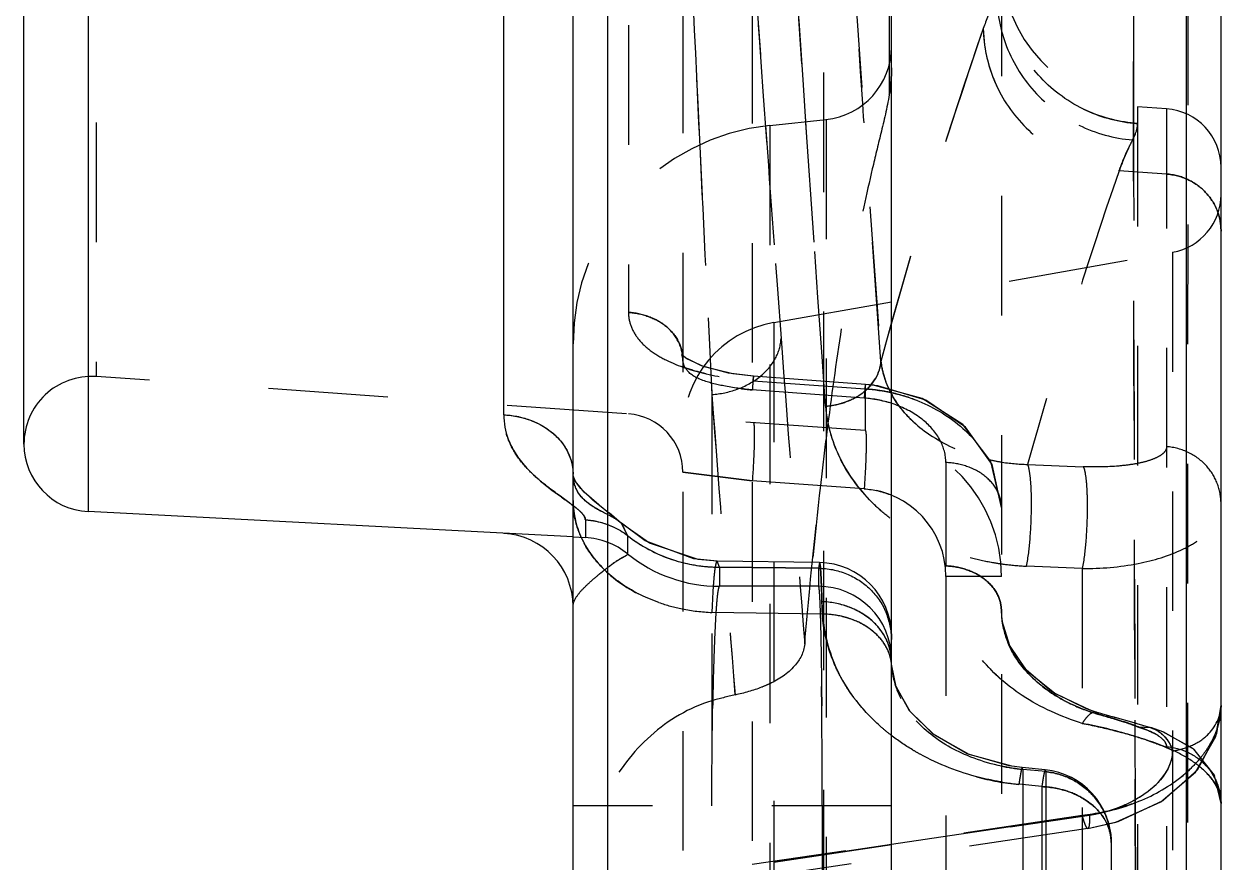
# Model space of a CAD drawing. Header units: millimetres. Extents: x 1727 to 4210, y -6182 to 759.
# Drawn here: x 3004.96 to 3021.31, y -438.48 to -427.03 of the extents above; entities that cross this region are included whole.
import ezdxf

# ---------------------------------------------------------------- set-up
doc = ezdxf.new("R2010")
doc.units = ezdxf.units.MM
doc.header["$LTSCALE"] = 16.335
doc.linetypes.add('HIDDEN', pattern=[0.2, 0.1, -0.1])
doc.layers.get('0').update_dxf_attribs({"linetype": 'CONTINUOUS'})
doc.layers.add('DEFAULT_2', color=8, linetype='HIDDEN')

msp = doc.modelspace()

# ---------------------------------------------------------------- linework, layer by layer
at = {"color": 7, "linetype": 'Continuous'}
for p, q in [((3016.811, -591.714), (3016.811, -415.714)), ((3012.931, -593.711), (3012.935, -415.917)), ((3020.838, -591.503), (3020.838, -415.925)), ((3012.461, -593.626), (3012.461, -416.416)), ((3021.311, -591.003), (3021.311, -416.424)), ((3005.837, -416.734), (3005.837, -433.693)), ((3004.961, -432.771), (3004.961, -417.657)), ((3011.514, -432.371), (3011.514, -422.343)), ((3012.461, -434.04), (3005.837, -433.693))]:
    msp.add_line(p, q, dxfattribs=at)
for centre, radius, start, end in [((3005.885, -432.771), 0.924, 180, 267), ((3011.461, -434.989), 1, 0, 86.9982)]:
    msp.add_arc(centre, radius, start, end, dxfattribs=at)
for points, knots in [([(3011.514, -432.371), (3011.514, -432.483), (3011.557, -432.711), (3011.734, -433.008), (3011.98, -433.255), (3012.166, -433.396), (3012.261, -433.465)], [0, 0, 0, 0, 0.245539, 0.490694, 0.744332, 1, 1, 1, 1]), ([(3011.514, -432.371), (3011.719, -432.38), (3012.033, -432.473), (3012.328, -432.749), (3012.416, -432.926), (3012.439, -433.015)], [0, 0, 0, 0, 0.516654, 0.770357, 1, 1, 1, 1]), ([(3012.261, -433.465), (3012.279, -433.478), (3012.347, -433.527), (3012.416, -433.575), (3012.465, -433.613)], [0, 0, 0, 0, 0.261484, 1, 1, 1, 1])]:
    msp.add_open_spline(points, degree=3, knots=knots, dxfattribs=at)
at = {"layer": 'DEFAULT_2', "color": 8, "linetype": 'HIDDEN'}
for p, q in [((3015.881, -417.893), (3015.881, -589.534)), ((3005.95, -418.578), (3005.95, -431.848)), ((3018.311, -419.579), (3018.311, -587.849)), ((3014.909, -420.224), (3014.909, -446.277)), ((3020.86, -423.239), (3020.847, -444.381)), ((3013.961, -423.623), (3013.961, -577.455)), ((3013.217, -423.783), (3013.217, -430.972)), ((3016.78, -423.644), (3016.78, -427.998)), ((3016.388, -427.679), (3016.367, -427.372)), ((3016.417, -428.116), (3016.388, -427.679)), ((3016.43, -428.301), (3016.417, -428.116)), ((3020.172, -428.163), (3020.172, -589.844)), ((3020.567, -428.191), (3020.172, -428.163)), ((3020.567, -428.191), (3020.567, -581.852)), ((3015.148, -428.418), (3015.916, -428.337)), ((3015.63, -428.29), (3015.634, -428.357)), ((3015.634, -428.357), (3015.636, -428.383)), ((3015.916, -428.337), (3015.916, -474.381)), ((3016.666, -431.641), (3016.43, -428.301)), ((3015.148, -428.418), (3015.148, -581.625)), ((3015.636, -428.383), (3015.882, -431.916)), ((3020.567, -429.082), (3019.919, -429.038)), ((3015.201, -431.11), (3020.65, -430.15)), ((3020.65, -430.15), (3020.65, -579.893)), ((3015.201, -431.11), (3015.201, -578.932)), ((3016.807, -431.125), (3016.666, -431.641)), ((3013.949, -431.557), (3013.961, -431.616)), ((3013.961, -431.615), (3013.961, -431.612)), ((3014.001, -431.597), (3013.963, -431.567)), ((3014.017, -431.607), (3013.972, -431.575)), ((3014.217, -431.703), (3014.005, -431.599)), ((3014.252, -431.716), (3014.017, -431.607)), ((3014.584, -431.801), (3014.217, -431.703)), ((3014.642, -431.812), (3014.252, -431.716)), ((3014.926, -431.845), (3014.584, -431.801)), ((3016.451, -432.584), (3005.95, -431.849)), ((3014.926, -431.845), (3014.642, -431.812)), ((3014.923, -431.907), (3014.926, -431.845)), ((3014.923, -431.907), (3016.451, -432.018)), ((3016.454, -431.957), (3014.926, -431.845)), ((3015.882, -431.916), (3015.906, -432.253)), ((3016.451, -432.018), (3016.454, -431.957)), ((3016.57, -431.968), (3016.454, -431.957)), ((3016.623, -431.975), (3016.454, -431.957)), ((3014.357, -432.094), (3014.357, -445.793)), ((3016.437, -432.143), (3014.909, -432.031)), ((3016.451, -432.018), (3016.451, -432.584)), ((3017.229, -432.146), (3016.578, -431.971)), ((3017.278, -432.169), (3016.623, -431.975)), ((3017.785, -432.504), (3017.229, -432.146)), ((3017.823, -432.539), (3017.278, -432.169)), ((3018.165, -433.007), (3017.785, -432.504)), ((3017.553, -433.023), (3017.553, -434.435)), ((3018.311, -433.635), (3018.165, -433.007)), ((3018.669, -433.049), (3019.43, -433.08)), ((3014.909, -433.275), (3013.961, -433.156)), ((3013.961, -433.156), (3014.909, -433.275)), ((3016.437, -433.382), (3014.909, -433.275)), ((3013.124, -433.856), (3012.952, -433.712)), ((3012.629, -433.806), (3012.629, -434.049)), ((3013.131, -433.863), (3013.037, -433.781)), ((3013.205, -434.021), (3013.123, -433.856)), ((3013.131, -433.863), (3013.129, -433.861)), ((3013.205, -434.021), (3013.131, -433.863)), ((3012.461, -434.04), (3012.629, -434.049)), ((3013.205, -434.021), (3013.205, -434.27)), ((3014.461, -434.452), (3014.431, -434.369)), ((3015.826, -434.39), (3014.431, -434.369)), ((3015.826, -434.39), (3015.811, -434.468)), ((3014.461, -434.452), (3014.461, -434.714)), ((3015.811, -434.468), (3014.461, -434.452)), ((3014.461, -434.452), (3015.811, -434.468)), ((3015.811, -434.468), (3015.811, -434.714)), ((3017.553, -434.579), (3017.553, -441.965)), ((3018.311, -434.579), (3017.553, -434.579)), ((3019.416, -434.47), (3018.655, -434.438)), ((3019.416, -434.47), (3019.416, -445.942)), ((3015.811, -434.714), (3014.461, -434.714)), ((3015.867, -435.094), (3014.357, -435.071)), ((3018.321, -435.185), (3018.311, -435.046)), ((3018.425, -435.525), (3018.322, -435.189)), ((3018.65, -435.855), (3018.43, -435.532)), ((3016.814, -435.812), (3016.813, -435.799)), ((3019.002, -436.155), (3018.65, -435.855)), ((3019.473, -436.389), (3019.002, -436.155)), ((3021.239, -436.766), (3021.311, -436.341)), ((3021.253, -436.723), (3021.311, -436.341)), ((3019.604, -436.432), (3019.473, -436.389)), ((3019.604, -436.432), (3019.523, -436.406)), ((3019.642, -436.464), (3019.604, -436.432)), ((3019.871, -436.509), (3019.604, -436.432)), ((3019.604, -436.432), (3019.604, -436.432)), ((3020.158, -436.589), (3019.835, -436.499)), ((3020.135, -436.544), (3020.135, -436.607)), ((3020.353, -436.646), (3020.133, -436.582)), ((3020.135, -436.607), (3020.139, -437.781)), ((3020.172, -436.632), (3020.351, -436.645)), ((3020.351, -436.645), (3020.352, -436.645)), ((3020.531, -436.708), (3020.351, -436.645)), ((3020.935, -436.935), (3020.518, -436.704)), ((3020.945, -436.944), (3020.531, -436.708)), ((3020.962, -437.251), (3021.239, -436.766)), ((3020.988, -437.219), (3021.253, -436.723)), ((3021.223, -437.293), (3020.939, -436.94)), ((3021.227, -437.301), (3020.945, -436.944)), ((3018.602, -437.215), (3018.597, -437.189)), ((3018.597, -437.189), (3018.597, -437.189)), ((3018.91, -437.22), (3018.597, -437.189)), ((3018.602, -437.215), (3018.602, -441.157)), ((3018.916, -437.246), (3018.602, -437.215)), ((3018.91, -437.22), (3018.916, -437.246)), ((3018.916, -437.246), (3018.916, -441.187)), ((3020.49, -437.659), (3020.962, -437.251)), ((3020.522, -437.639), (3020.988, -437.219)), ((3021.311, -437.682), (3021.224, -437.298)), ((3018.864, -437.451), (3018.55, -437.419)), ((3018.864, -437.451), (3018.864, -445.695)), ((3019.874, -437.937), (3020.49, -437.659)), ((3019.904, -437.928), (3020.522, -437.639)), ((3016.811, -437.714), (3012.461, -437.714)), ((3019.416, -437.844), (3014.909, -438.516)), ((3015.201, -438.481), (3019.513, -437.839)), ((3015.864, -437.714), (3015.864, -443.561)), ((3019.466, -437.846), (3018.311, -438.018)), ((3019.513, -437.839), (3019.466, -437.846)), ((3020.139, -437.781), (3020.14, -438.182)), ((3019.492, -438.023), (3019.904, -437.928)), ((3019.492, -438.023), (3019.874, -437.937)), ((3019.492, -438.023), (3015.009, -438.692)), ((3018.311, -438.018), (3016.811, -438.241)), ((3019.492, -438.023), (3019.492, -438.023)), ((3016.811, -438.241), (3015.201, -438.481)), ((3019.811, -438.216), (3019.811, -457.061))]:
    msp.add_line(p, q, dxfattribs=at)
for points in [[(3013.972, -431.575), (3013.944, -431.547), (3013.961, -431.605), (3013.961, -431.612)], [(3013.963, -431.567), (3013.944, -431.548), (3013.949, -431.557)], [(3018.311, -433.636), (3018.185, -433.051), (3017.823, -432.539)], [(3012.811, -433.601), (3012.614, -433.428), (3012.495, -433.284), (3012.463, -433.206), (3012.461, -433.18)], [(3013.037, -433.781), (3012.731, -433.535), (3012.565, -433.377), (3012.482, -433.262), (3012.462, -433.201), (3012.461, -433.182)], [(3014.431, -434.369), (3014.112, -434.338), (3013.446, -434.092), (3013.121, -433.853)], [(3014.431, -434.369), (3014.169, -434.348), (3013.504, -434.125), (3013.123, -433.855)], [(3018.67, -435.876), (3018.432, -435.54), (3018.322, -435.197), (3018.311, -435.046)], [(3018.597, -437.189), (3018.452, -437.171), (3017.87, -437.011), (3017.394, -436.745), (3017.063, -436.424), (3016.875, -436.089), (3016.813, -435.799)], [(3019.523, -436.406), (3019.04, -436.179), (3018.67, -435.876)], [(3018.597, -437.189), (3018.419, -437.166), (3017.845, -437.001), (3017.379, -436.734), (3017.056, -436.414), (3016.872, -436.083)]]:
    msp.add_lwpolyline(points, dxfattribs=at)
for centre, radius, start, end in [((3849.804, -371.073), 835.336, 183.340548, 184.157992), ((3848.518, -372.111), 834.78, 183.313483, 184.131474), ((3939.301, -362.071), 926.591, 183.616856, 184.2866), ((4374.082, -364.192), 1361.419, 182.402174, 182.858877), ((3931.631, -362.573), 918.905, 183.743232, 184.10929), ((3848.623, -372.105), 834.886, 183.47335, 183.858735), ((4758.865, -425.893), 1738.751, 179.910909, 180.072107), ((4351.657, -365.187), 1338.973, 182.50132, 182.718829), ((3020.311, -426.168), 2, 180, 266), ((3081.698, -449.148), 67.347, 160.88497, 164.93281), ((3082.324, -449.343), 68.003, 160.90185, 164.46055), ((3020, -427.058), 1.936, 181.0602, 207.9443), ((3015.811, -427.342), 1, 276, 0), ((3020.309, -426.393), 2.003, 244.0309, 264.4075), ((6597.415, -424.201), 3577.301, 180.062151, 180.197694), ((3020.511, -428.989), 0.8, 0, 86), ((3015.461, -431.401), 3, 96, 180), ((3974.604, -359.474), 961.989, 184.109944, 184.283643), ((3020.267, -426.599), 2.024, 243.7054, 265.3221), ((3020.309, -426.417), 1.979, 264.3415, 266.0242), ((4409.599, -362.455), 1396.979, 182.717991, 182.857358), ((3085.036, -451.535), 68.894, 160.94087, 164.43532), ((3083.832, -451.146), 67.629, 160.91942, 164.47906), ((3020.511, -429.362), 0.8, 280, 0), ((3015.461, -432.588), 1.5, 100, 180), ((3848.246, -368.968), 835.275, 184.281671, 184.568868), ((3848.228, -368.968), 835.257, 184.281756, 184.568956), ((3013.507, -431.615), 0.454, 0.0348, 4.6048), ((3017.796, -431.522), 1.136, 186.0064, 197.5389), ((3005.885, -432.771), 0.924, 86.5, 180), ((3017.875, -431.497), 1.219, 197.5524, 205.9664), ((3846.607, -369.732), 834.584, 184.285313, 184.567926), ((3846.621, -370.264), 834.557, 184.248762, 184.531384), ((3015.453, -426.574), 5.484, 262.6655, 264.3086), ((3016.292, -434.374), 2.361, 83.1455, 86.1525), ((3016.287, -434.421), 2.409, 77.2008, 83.1437), ((3017.936, -431.468), 1.287, 205.9202, 207.9982), ((3017.971, -431.449), 1.326, 208.0018, 210.6255), ((3016.302, -434.363), 2.349, 68.498, 77.2503), ((3017.772, -432.113), 1.868, 184.2792, 193.7386), ((3016.32, -433.753), 1.615, 72.1659, 85.8407), ((3013.161, -433.156), 0.8, 0, 86), ((3017.834, -432.099), 1.931, 193.7289, 198.3855), ((3016.311, -434.579), 2, 0, 86), ((3017.924, -432.067), 2.026, 198.4307, 207.0553), ((3018.727, -430.371), 2.677, 257.1806, 260.8576), ((3018.741, -430.274), 2.776, 260.8758, 268.5129), ((3016.354, -434.579), 1.2, 359.9993, 85.9917), ((3013.962, -431.553), 2.41, 241.4925, 242.1334), ((3013.76, -433.504), 1.304, 205.3207, 208.3518), ((3012.577, -435.048), 1, 51.0835, 87.0001), ((3014.461, -432.714), 2, 231.0835, 269.9991), ((3014.462, -432.389), 2.063, 255.9052, 269.9721), ((3015.811, -435.39), 1, 0, 89.1483), ((3018.794, -430.959), 3.482, 254.8545, 259.9867), ((3018.809, -430.88), 3.562, 259.9664, 262.3062), ((3018.807, -430.898), 3.544, 262.2966, 267.5456), ((3015.811, -435.714), 1, 0, 90), ((2999.45, -435.315), 16.415, 1.3672, 2.1608), ((3014.423, -432.667), 2.402, 250.7786, 258.6996), ((3014.461, -432.489), 2.584, 258.6548, 267.6911), ((3020.011, -434.041), 2.585, 223.6329, 228.2614), ((3019.82, -434.829), 1.569, 218.9691, 221.2883), ((3015.561, -440.394), 4.288, 101.9287, 106.3075), ((3020.317, -434.068), 2.489, 253.1257, 254.2581), ((3018.867, -434.522), 2.706, 257.9891, 264.3931), ((3020.578, -437.647), 0.718, 43.7717, 48.8588), ((3018.811, -438.216), 1, 0, 84.3257), ((3019.561, -435.813), 1.927, 308.5124, 311.3659), ((3018.92, -433.736), 3.702, 260.519, 264.2713), ((3018.856, -438.216), 0.955, 15.7079, 21.5835)]:
    msp.add_arc(centre, radius, start, end, dxfattribs=at)
for points, knots in [([(3020.172, -445.515), (3020.163, -443.699), (3020.147, -440.135), (3020.132, -435.745), (3020.123, -432.388), (3020.118, -430.044), (3020.115, -427.849), (3020.114, -425.824), (3020.115, -423.989), (3020.118, -422.362), (3020.122, -421.143), (3020.126, -420.283), (3020.129, -419.729), (3020.133, -419.236), (3020.137, -418.807), (3020.142, -418.442), (3020.147, -418.142), (3020.152, -417.933), (3020.156, -417.8), (3020.158, -417.723), (3020.162, -417.666), (3020.164, -417.621), (3020.168, -417.601), (3020.169, -417.584), (3020.172, -417.584)], [0, 0, 0, 0, 0.195101, 0.382727, 0.471458, 0.555661, 0.634501, 0.707225, 0.773121, 0.831567, 0.881986, 0.904037, 0.923908, 0.941548, 0.956922, 0.969997, 0.980743, 0.989131, 0.992435, 0.995143, 0.997253, 0.998765, 0.999677, 1, 1, 1, 1]), ([(3020.172, -428.391), (3019.933, -428.375), (3019.439, -428.25), (3018.812, -427.8), (3018.403, -427.147), (3018.311, -426.648), (3018.311, -426.409)], [0, 0, 0, 0, 0.241719, 0.501038, 0.759714, 1, 1, 1, 1]), ([(3018.248, -426.648), (3018.232, -426.68), (3018.163, -426.825), (3018.105, -426.976), (3018.064, -427.094)], [0, 0, 0, 0, 0.223649, 1, 1, 1, 1]), ([(3018.248, -426.648), (3018.251, -426.883), (3018.347, -427.375), (3018.756, -428.019), (3019.376, -428.468), (3019.865, -428.597), (3020.102, -428.617)], [0, 0, 0, 0, 0.239236, 0.497795, 0.757674, 1, 1, 1, 1]), ([(3018.064, -427.104), (3018.07, -427.336), (3018.171, -427.821), (3018.583, -428.452), (3019.2, -428.89), (3019.683, -429.018), (3019.919, -429.038)], [0, 0, 0, 0, 0.238694, 0.496966, 0.757131, 1, 1, 1, 1]), ([(3016.811, -427.633), (3016.811, -427.664), (3016.809, -427.786), (3016.795, -427.907), (3016.78, -427.998)], [0, 0, 0, 0, 0.246024, 1, 1, 1, 1]), ([(3016.78, -427.998), (3016.785, -427.968), (3016.803, -427.847), (3016.811, -427.725), (3016.811, -427.634)], [0, 0, 0, 0, 0.25446, 1, 1, 1, 1]), ([(3016.78, -427.998), (3016.749, -428.177), (3016.668, -428.514), (3016.502, -429.196), (3016.306, -430.108), (3016.096, -431.336), (3015.975, -432.219), (3015.916, -432.694)], [0, 0, 0, 0, 0.113956, 0.217676, 0.440641, 0.699513, 1, 1, 1, 1]), ([(3020.102, -428.617), (3020.113, -428.596), (3020.148, -428.525), (3020.172, -428.447), (3020.172, -428.391)], [0, 0, 0, 0, 0.294203, 1, 1, 1, 1]), ([(3020.102, -428.617), (3020.086, -428.647), (3020.017, -428.784), (3019.96, -428.926), (3019.919, -429.038)], [0, 0, 0, 0, 0.224127, 1, 1, 1, 1]), ([(3019.919, -429.038), (3019.933, -428.998), (3019.988, -428.855), (3020.05, -428.714), (3020.102, -428.617)], [0, 0, 0, 0, 0.276263, 1, 1, 1, 1]), ([(3020.567, -429.082), (3020.666, -429.089), (3020.863, -429.139), (3021.109, -429.314), (3021.273, -429.566), (3021.311, -429.763), (3021.311, -429.86)], [0, 0, 0, 0, 0.252965, 0.5041, 0.752866, 1, 1, 1, 1]), ([(3013.961, -431.612), (3013.96, -431.45), (3013.817, -431.187), (3013.501, -431.02), (3013.312, -430.977), (3013.217, -430.972)], [0, 0, 0, 0, 0.460572, 0.731019, 1, 1, 1, 1]), ([(3013.217, -430.972), (3013.218, -431.036), (3013.244, -431.169), (3013.351, -431.349), (3013.519, -431.503), (3013.823, -431.683), (3014.299, -431.834), (3014.707, -431.89), (3014.923, -431.907)], [0, 0, 0, 0, 0.092123, 0.188433, 0.294728, 0.414144, 0.690582, 1, 1, 1, 1]), ([(3013.217, -430.972), (3013.308, -430.977), (3013.491, -431.016), (3013.735, -431.142), (3013.903, -431.343), (3013.954, -431.502), (3013.96, -431.579)], [0, 0, 0, 0, 0.264161, 0.530975, 0.777768, 1, 1, 1, 1]), ([(3014.357, -432.094), (3014.474, -432.086), (3014.71, -432.037), (3015.019, -431.87), (3015.237, -431.623), (3015.298, -431.422), (3015.302, -431.329)], [0, 0, 0, 0, 0.267718, 0.540236, 0.788197, 1, 1, 1, 1]), ([(3014.909, -432.031), (3014.779, -432.019), (3014.544, -431.987), (3014.243, -431.915), (3014.025, -431.805), (3013.961, -431.673), (3013.961, -431.615)], [0, 0, 0, 0, 0.356715, 0.640508, 0.843068, 1, 1, 1, 1]), ([(3014.279, -431.812), (3014.25, -431.805), (3014.137, -431.777), (3014.025, -431.742), (3013.943, -431.713)], [0, 0, 0, 0, 0.257937, 1, 1, 1, 1]), ([(3015.91, -432.253), (3016.004, -432.246), (3016.192, -432.203), (3016.503, -432.045), (3016.658, -431.798), (3016.666, -431.641)], [0, 0, 0, 0, 0.272495, 0.546005, 1, 1, 1, 1]), ([(3016.599, -431.866), (3016.609, -431.848), (3016.644, -431.777), (3016.663, -431.699), (3016.666, -431.641)], [0, 0, 0, 0, 0.258591, 1, 1, 1, 1]), ([(3016.666, -431.641), (3016.684, -431.812), (3016.813, -432.173), (3017.237, -432.62), (3017.876, -432.951), (3018.391, -433.041), (3018.669, -433.049)], [0, 0, 0, 0, 0.196055, 0.41825, 0.684496, 1, 1, 1, 1]), ([(3014.926, -431.845), (3014.925, -431.845), (3014.926, -431.852), (3014.923, -431.858), (3014.923, -431.874), (3014.92, -431.895), (3014.918, -431.921), (3014.914, -431.967), (3014.911, -432.004), (3014.909, -432.031)], [0, 0, 0, 0, 0.016326, 0.064978, 0.145668, 0.258036, 0.401301, 0.573854, 1, 1, 1, 1]), ([(3014.926, -431.845), (3014.925, -431.845), (3014.926, -431.852), (3014.923, -431.858), (3014.923, -431.874), (3014.92, -431.895), (3014.918, -431.921), (3014.914, -431.967), (3014.911, -432.004), (3014.909, -432.031)], [0, 0, 0, 0, 0.016326, 0.064994, 0.145692, 0.258039, 0.401284, 0.573833, 1, 1, 1, 1]), ([(3016.454, -431.958), (3016.453, -431.957), (3016.453, -431.965), (3016.451, -431.971), (3016.45, -431.989), (3016.447, -432.02), (3016.443, -432.073), (3016.439, -432.118), (3016.437, -432.143)], [0, 0, 0, 0, 0.016155, 0.067967, 0.155058, 0.274257, 0.594556, 1, 1, 1, 1]), ([(3016.454, -431.957), (3016.453, -431.957), (3016.454, -431.964), (3016.451, -431.97), (3016.45, -431.986), (3016.448, -432.007), (3016.446, -432.033), (3016.442, -432.079), (3016.439, -432.116), (3016.437, -432.143)], [0, 0, 0, 0, 0.016418, 0.065141, 0.14587, 0.258242, 0.401485, 0.573997, 1, 1, 1, 1]), ([(3016.223, -432.18), (3016.251, -432.169), (3016.363, -432.116), (3016.465, -432.039), (3016.526, -431.969)], [0, 0, 0, 0, 0.246687, 1, 1, 1, 1]), ([(3016.451, -432.018), (3016.701, -432.035), (3017.184, -432.144), (3017.795, -432.511), (3018.208, -433.027), (3018.311, -433.44), (3018.311, -433.635)], [0, 0, 0, 0, 0.279646, 0.542884, 0.781723, 1, 1, 1, 1]), ([(3017.144, -432.498), (3017.112, -432.47), (3016.993, -432.358), (3016.891, -432.228), (3016.83, -432.125)], [0, 0, 0, 0, 0.263225, 1, 1, 1, 1]), ([(3015.91, -432.253), (3015.938, -432.251), (3016.045, -432.239), (3016.15, -432.21), (3016.223, -432.18)], [0, 0, 0, 0, 0.265227, 1, 1, 1, 1]), ([(3015.91, -432.253), (3015.929, -432.515), (3016.094, -433.062), (3016.673, -433.759), (3017.556, -434.276), (3018.273, -434.422), (3018.655, -434.438)], [0, 0, 0, 0, 0.207625, 0.4354, 0.698284, 1, 1, 1, 1]), ([(3017.553, -433.023), (3017.553, -432.92), (3017.491, -432.696), (3017.247, -432.418), (3016.881, -432.217), (3016.59, -432.154), (3016.437, -432.143)], [0, 0, 0, 0, 0.201273, 0.431424, 0.700947, 1, 1, 1, 1]), ([(3011.514, -432.371), (3011.633, -432.376), (3011.875, -432.422), (3012.191, -432.598), (3012.409, -432.866), (3012.46, -433.08), (3012.461, -433.18)], [0, 0, 0, 0, 0.262787, 0.532059, 0.781403, 1, 1, 1, 1]), ([(3012.629, -433.806), (3012.629, -433.789), (3012.613, -433.75), (3012.544, -433.672), (3012.41, -433.57), (3012.221, -433.436), (3012.014, -433.28), (3011.819, -433.098), (3011.654, -432.885), (3011.541, -432.64), (3011.514, -432.461), (3011.514, -432.371)], [0, 0, 0, 0, 0.027087, 0.063765, 0.165468, 0.292784, 0.432795, 0.575534, 0.716789, 0.856892, 1, 1, 1, 1]), ([(3014.923, -432.477), (3014.928, -432.477), (3014.931, -432.504), (3014.936, -432.541), (3014.937, -432.619), (3014.936, -432.719), (3014.933, -432.844), (3014.925, -433.032), (3014.916, -433.177), (3014.909, -433.275)], [0, 0, 0, 0, 0.019205, 0.073237, 0.166329, 0.295504, 0.454814, 0.633137, 1, 1, 1, 1]), ([(3014.923, -432.477), (3014.928, -432.477), (3014.931, -432.504), (3014.936, -432.541), (3014.937, -432.619), (3014.936, -432.719), (3014.933, -432.844), (3014.925, -433.032), (3014.916, -433.177), (3014.909, -433.275)], [0, 0, 0, 0, 0.019207, 0.07324, 0.166333, 0.295508, 0.454817, 0.633139, 1, 1, 1, 1]), ([(3016.451, -432.584), (3016.453, -432.584), (3016.456, -432.59), (3016.46, -432.61), (3016.464, -432.655), (3016.465, -432.727), (3016.464, -432.826), (3016.461, -432.945), (3016.453, -433.133), (3016.444, -433.28), (3016.437, -433.382)], [0, 0, 0, 0, 0.007001, 0.022199, 0.079539, 0.171888, 0.295692, 0.446501, 0.61874, 1, 1, 1, 1]), ([(3015.916, -432.694), (3015.889, -432.908), (3015.778, -433.843), (3015.688, -434.781), (3015.625, -435.504)], [0, 0, 0, 0, 0.229568, 1, 1, 1, 1]), ([(3015.625, -435.504), (3015.647, -435.25), (3015.732, -434.312), (3015.831, -433.376), (3015.916, -432.694)], [0, 0, 0, 0, 0.270136, 1, 1, 1, 1]), ([(3020.567, -432.807), (3020.567, -432.827), (3020.551, -432.873), (3020.489, -432.927), (3020.396, -432.975), (3020.267, -433.017), (3020.103, -433.05), (3019.821, -433.084), (3019.591, -433.087), (3019.43, -433.08)], [0, 0, 0, 0, 0.049256, 0.111801, 0.195939, 0.305252, 0.441536, 0.60497, 1, 1, 1, 1]), ([(3021.311, -433.585), (3021.311, -433.491), (3021.276, -433.304), (3021.122, -433.054), (3020.878, -432.869), (3020.672, -432.814), (3020.567, -432.807)], [0, 0, 0, 0, 0.238225, 0.472759, 0.732288, 1, 1, 1, 1]), ([(3012.439, -433.015), (3012.443, -433.029), (3012.455, -433.084), (3012.461, -433.14), (3012.461, -433.182)], [0, 0, 0, 0, 0.257732, 1, 1, 1, 1]), ([(3016.787, -433.781), (3016.714, -433.724), (3016.451, -433.498), (3016.235, -433.216), (3016.119, -432.989)], [0, 0, 0, 0, 0.265857, 1, 1, 1, 1]), ([(3018.311, -433.635), (3018.311, -433.56), (3018.27, -433.396), (3018.095, -433.193), (3017.842, -433.062), (3017.649, -433.027), (3017.553, -433.023)], [0, 0, 0, 0, 0.211306, 0.457693, 0.730375, 1, 1, 1, 1]), ([(3018.655, -434.438), (3018.679, -434.319), (3018.708, -434.054), (3018.724, -433.719), (3018.722, -433.447), (3018.713, -433.275), (3018.697, -433.146), (3018.682, -433.074), (3018.669, -433.049)], [0, 0, 0, 0, 0.260304, 0.572117, 0.718857, 0.84465, 0.940481, 1, 1, 1, 1]), ([(3019.43, -433.08), (3019.442, -433.105), (3019.458, -433.177), (3019.474, -433.307), (3019.482, -433.478), (3019.485, -433.751), (3019.469, -434.085), (3019.439, -434.351), (3019.416, -434.47)], [0, 0, 0, 0, 0.059522, 0.155356, 0.281149, 0.427882, 0.739687, 1, 1, 1, 1]), ([(3013.122, -433.856), (3013.064, -433.802), (3012.915, -433.725), (3012.697, -433.614), (3012.507, -433.439), (3012.461, -433.269), (3012.461, -433.185)], [0, 0, 0, 0, 0.241658, 0.499481, 0.745105, 1, 1, 1, 1]), ([(3012.573, -433.49), (3012.539, -433.449), (3012.482, -433.353), (3012.461, -433.242), (3012.461, -433.185)], [0, 0, 0, 0, 0.482019, 1, 1, 1, 1]), ([(3012.461, -433.541), (3012.461, -433.729), (3012.565, -434.14), (3013.003, -434.646), (3013.636, -434.976), (3014.117, -435.061), (3014.357, -435.071)], [0, 0, 0, 0, 0.211477, 0.457955, 0.730581, 1, 1, 1, 1]), ([(3012.581, -434.062), (3012.56, -434.019), (3012.493, -433.853), (3012.461, -433.673), (3012.461, -433.541)], [0, 0, 0, 0, 0.264314, 1, 1, 1, 1]), ([(3012.812, -433.671), (3012.791, -433.66), (3012.703, -433.61), (3012.622, -433.548), (3012.573, -433.49)], [0, 0, 0, 0, 0.24406, 1, 1, 1, 1]), ([(3019.416, -434.47), (3019.671, -434.473), (3020.142, -434.434), (3020.683, -434.276), (3021.01, -434.087), (3021.18, -433.935), (3021.286, -433.766), (3021.311, -433.643), (3021.311, -433.585)], [0, 0, 0, 0, 0.339174, 0.623319, 0.739032, 0.837622, 0.923039, 1, 1, 1, 1]), ([(3012.465, -433.613), (3012.479, -433.623), (3012.527, -433.661), (3012.575, -433.702), (3012.601, -433.738)], [0, 0, 0, 0, 0.28506, 1, 1, 1, 1]), ([(3012.601, -433.738), (3012.606, -433.744), (3012.619, -433.764), (3012.629, -433.789), (3012.629, -433.806)], [0, 0, 0, 0, 0.289244, 1, 1, 1, 1]), ([(3012.629, -433.806), (3012.678, -433.809), (3012.883, -433.835), (3013.081, -433.923), (3013.205, -434.021)], [0, 0, 0, 0, 0.238239, 1, 1, 1, 1]), ([(3012.629, -433.806), (3012.669, -433.808), (3012.823, -433.826), (3012.973, -433.879), (3013.074, -433.934)], [0, 0, 0, 0, 0.258419, 1, 1, 1, 1]), ([(3013.205, -434.021), (3013.388, -434.164), (3013.793, -434.381), (3014.244, -434.452), (3014.461, -434.452)], [0, 0, 0, 0, 0.516961, 1, 1, 1, 1]), ([(3013.205, -434.021), (3013.261, -434.065), (3013.492, -434.226), (3013.757, -434.339), (3013.96, -434.39)], [0, 0, 0, 0, 0.255043, 1, 1, 1, 1]), ([(3012.964, -434.556), (3012.927, -434.524), (3012.791, -434.396), (3012.677, -434.245), (3012.612, -434.124)], [0, 0, 0, 0, 0.2613, 1, 1, 1, 1]), ([(3012.461, -434.989), (3012.461, -434.951), (3012.495, -434.865), (3012.588, -434.754), (3012.708, -434.64), (3012.843, -434.529), (3012.968, -434.43), (3013.092, -434.344), (3013.149, -434.315), (3013.213, -434.278), (3013.205, -434.27)], [0, 0, 0, 0, 0.10997, 0.248235, 0.40964, 0.579505, 0.74088, 0.876215, 0.968362, 1, 1, 1, 1]), ([(3013.205, -434.27), (3013.215, -434.278), (3013.171, -434.305), (3013.138, -434.321), (3013.055, -434.367), (3012.95, -434.443), (3012.861, -434.514), (3012.814, -434.553)], [0, 0, 0, 0, 0.076398, 0.174014, 0.302236, 0.623942, 1, 1, 1, 1]), ([(3014.431, -434.369), (3014.426, -434.369), (3014.415, -434.388), (3014.408, -434.42), (3014.397, -434.478), (3014.388, -434.556), (3014.379, -434.657), (3014.367, -434.83), (3014.361, -434.971), (3014.357, -435.071)], [0, 0, 0, 0, 0.022006, 0.0719, 0.152651, 0.264345, 0.406043, 0.576648, 1, 1, 1, 1]), ([(3014.421, -434.378), (3014.422, -434.377), (3014.424, -434.373), (3014.428, -434.369), (3014.431, -434.369)], [0, 0, 0, 0, 0.339306, 1, 1, 1, 1]), ([(3015.826, -434.39), (3015.829, -434.39), (3015.832, -434.407), (3015.837, -434.428), (3015.841, -434.473), (3015.845, -434.532), (3015.849, -434.608), (3015.855, -434.74), (3015.858, -434.847), (3015.86, -434.924)], [0, 0, 0, 0, 0.018384, 0.067226, 0.147396, 0.258679, 0.400683, 0.572452, 1, 1, 1, 1]), ([(3015.853, -434.696), (3015.851, -434.656), (3015.848, -434.586), (3015.843, -434.495), (3015.837, -434.435), (3015.833, -434.403), (3015.829, -434.394)], [0, 0, 0, 0, 0.394986, 0.694886, 0.896888, 1, 1, 1, 1]), ([(3013.632, -434.935), (3013.57, -434.913), (3013.332, -434.818), (3013.108, -434.682), (3012.964, -434.556)], [0, 0, 0, 0, 0.255062, 1, 1, 1, 1]), ([(3015.812, -434.468), (3015.942, -434.468), (3016.203, -434.518), (3016.535, -434.734), (3016.759, -435.058), (3016.811, -435.315), (3016.811, -435.442)], [0, 0, 0, 0, 0.252977, 0.504149, 0.752953, 1, 1, 1, 1]), ([(3018.311, -435.046), (3018.311, -434.971), (3018.27, -434.807), (3018.095, -434.605), (3017.841, -434.473), (3017.649, -434.439), (3017.553, -434.435)], [0, 0, 0, 0, 0.211353, 0.457763, 0.730419, 1, 1, 1, 1]), ([(3019.416, -436.587), (3019.129, -436.497), (3018.604, -436.264), (3018.084, -435.8), (3017.801, -435.39), (3017.617, -434.979), (3017.567, -434.649), (3017.553, -434.435)], [0, 0, 0, 0, 0.297351, 0.558011, 0.676409, 0.787929, 1, 1, 1, 1]), ([(3017.553, -434.435), (3017.649, -434.439), (3017.841, -434.473), (3018.095, -434.605), (3018.27, -434.807), (3018.311, -434.971), (3018.311, -435.046)], [0, 0, 0, 0, 0.269576, 0.54223, 0.788643, 1, 1, 1, 1]), ([(3014.461, -434.714), (3014.455, -434.714), (3014.447, -434.741), (3014.439, -434.78), (3014.429, -434.855), (3014.42, -434.953), (3014.411, -435.079), (3014.399, -435.294), (3014.385, -435.619), (3014.373, -436.067), (3014.364, -436.58), (3014.358, -437.136), (3014.357, -437.518), (3014.357, -437.714)], [0, 0, 0, 0, 0.006042, 0.021157, 0.045489, 0.078751, 0.120598, 0.170671, 0.294032, 0.44522, 0.617931, 0.805185, 1, 1, 1, 1]), ([(3014.357, -437.714), (3014.357, -437.518), (3014.358, -437.136), (3014.364, -436.58), (3014.373, -436.067), (3014.385, -435.619), (3014.399, -435.294), (3014.411, -435.079), (3014.42, -434.953), (3014.429, -434.855), (3014.439, -434.78), (3014.447, -434.741), (3014.455, -434.714), (3014.461, -434.714)], [0, 0, 0, 0, 0.194795, 0.382047, 0.554765, 0.705964, 0.829333, 0.879409, 0.921258, 0.954519, 0.97885, 0.993962, 1, 1, 1, 1]), ([(3015.811, -434.714), (3015.813, -434.714), (3015.815, -434.72), (3015.817, -434.73), (3015.819, -434.749), (3015.823, -434.786), (3015.827, -434.852), (3015.832, -434.951), (3015.836, -435.076), (3015.841, -435.227), (3015.845, -435.402), (3015.85, -435.678), (3015.855, -436.068), (3015.86, -436.58), (3015.863, -437.136), (3015.864, -437.519), (3015.864, -437.714)], [0, 0, 0, 0, 0.001473, 0.005186, 0.011254, 0.019679, 0.043543, 0.076619, 0.118567, 0.168969, 0.227394, 0.293272, 0.444665, 0.617425, 0.805147, 1, 1, 1, 1]), ([(3015.864, -437.714), (3015.864, -437.519), (3015.863, -437.136), (3015.86, -436.58), (3015.855, -436.068), (3015.85, -435.678), (3015.845, -435.402), (3015.841, -435.227), (3015.836, -435.076), (3015.832, -434.951), (3015.827, -434.852), (3015.823, -434.786), (3015.819, -434.749), (3015.817, -434.73), (3015.815, -434.72), (3015.813, -434.714), (3015.811, -434.714)], [0, 0, 0, 0, 0.194854, 0.382577, 0.555338, 0.706731, 0.772609, 0.831034, 0.881436, 0.923384, 0.956459, 0.980322, 0.988746, 0.994814, 0.998527, 1, 1, 1, 1]), ([(3015.86, -434.924), (3015.86, -434.937), (3015.862, -434.994), (3015.865, -435.05), (3015.867, -435.094)], [0, 0, 0, 0, 0.238254, 1, 1, 1, 1]), ([(3016.811, -435.745), (3016.811, -435.645), (3016.761, -435.427), (3016.543, -435.154), (3016.224, -434.975), (3015.98, -434.928), (3015.86, -434.924)], [0, 0, 0, 0, 0.219168, 0.46884, 0.737923, 1, 1, 1, 1]), ([(3015.867, -435.094), (3015.866, -435.079), (3015.863, -435.022), (3015.861, -434.965), (3015.86, -434.924)], [0, 0, 0, 0, 0.261625, 1, 1, 1, 1]), ([(3016.545, -435.186), (3016.451, -435.103), (3016.23, -434.976), (3015.982, -434.928), (3015.86, -434.924)], [0, 0, 0, 0, 0.506195, 1, 1, 1, 1]), ([(3019.642, -436.464), (3019.435, -436.406), (3019.063, -436.248), (3018.63, -435.893), (3018.369, -435.483), (3018.311, -435.186), (3018.311, -435.047)], [0, 0, 0, 0, 0.311163, 0.574447, 0.798256, 1, 1, 1, 1]), ([(3018.311, -435.047), (3018.311, -435.088), (3018.32, -435.254), (3018.368, -435.418), (3018.421, -435.532)], [0, 0, 0, 0, 0.24386, 1, 1, 1, 1]), ([(3016.813, -435.799), (3016.808, -435.708), (3016.747, -435.512), (3016.526, -435.278), (3016.216, -435.13), (3015.983, -435.095), (3015.867, -435.093)], [0, 0, 0, 0, 0.212843, 0.458842, 0.730193, 1, 1, 1, 1]), ([(3015.867, -435.094), (3015.89, -435.355), (3016.027, -435.907), (3016.476, -436.491), (3016.973, -436.888), (3017.442, -437.142), (3017.973, -437.332), (3018.354, -437.405), (3018.55, -437.419)], [0, 0, 0, 0, 0.204544, 0.432835, 0.560902, 0.699021, 0.846648, 1, 1, 1, 1]), ([(3016.107, -435.935), (3016.072, -435.868), (3015.948, -435.602), (3015.88, -435.31), (3015.867, -435.094)], [0, 0, 0, 0, 0.259529, 1, 1, 1, 1]), ([(3016.227, -435.152), (3016.198, -435.142), (3016.08, -435.11), (3015.958, -435.095), (3015.867, -435.094)], [0, 0, 0, 0, 0.25487, 1, 1, 1, 1]), ([(3016.53, -435.307), (3016.508, -435.29), (3016.414, -435.226), (3016.309, -435.178), (3016.227, -435.152)], [0, 0, 0, 0, 0.244239, 1, 1, 1, 1]), ([(3016.742, -435.444), (3016.73, -435.42), (3016.678, -435.325), (3016.607, -435.241), (3016.545, -435.186)], [0, 0, 0, 0, 0.240425, 1, 1, 1, 1]), ([(3016.734, -435.537), (3016.722, -435.515), (3016.666, -435.428), (3016.592, -435.354), (3016.53, -435.307)], [0, 0, 0, 0, 0.237997, 1, 1, 1, 1]), ([(3015.625, -435.504), (3015.616, -435.613), (3015.488, -435.848), (3015.274, -435.986), (3015.148, -436.045)], [0, 0, 0, 0, 0.439972, 1, 1, 1, 1]), ([(3016.813, -435.799), (3016.812, -435.777), (3016.801, -435.686), (3016.769, -435.597), (3016.734, -435.537)], [0, 0, 0, 0, 0.237698, 1, 1, 1, 1]), ([(3016.811, -435.745), (3016.811, -435.721), (3016.806, -435.617), (3016.776, -435.515), (3016.742, -435.444)], [0, 0, 0, 0, 0.237772, 1, 1, 1, 1]), ([(3018.421, -435.532), (3018.432, -435.557), (3018.483, -435.656), (3018.546, -435.75), (3018.6, -435.816)], [0, 0, 0, 0, 0.240979, 1, 1, 1, 1]), ([(3016.814, -435.812), (3016.813, -435.806), (3016.812, -435.784), (3016.811, -435.762), (3016.811, -435.745)], [0, 0, 0, 0, 0.265451, 1, 1, 1, 1]), ([(3018.602, -437.215), (3018.344, -437.19), (3017.869, -437.076), (3017.291, -436.735), (3016.925, -436.3), (3016.824, -435.967), (3016.814, -435.812)], [0, 0, 0, 0, 0.31793, 0.588284, 0.809444, 1, 1, 1, 1]), ([(3016.814, -435.812), (3016.816, -435.849), (3016.834, -435.999), (3016.884, -436.145), (3016.937, -436.248)], [0, 0, 0, 0, 0.242473, 1, 1, 1, 1]), ([(3018.641, -435.864), (3018.672, -435.9), (3018.816, -436.05), (3018.986, -436.172), (3019.124, -436.25)], [0, 0, 0, 0, 0.23253, 1, 1, 1, 1]), ([(3015.148, -436.045), (3015.111, -436.062), (3014.958, -436.127), (3014.797, -436.173), (3014.674, -436.199)], [0, 0, 0, 0, 0.243144, 1, 1, 1, 1]), ([(3016.35, -436.303), (3016.326, -436.274), (3016.237, -436.157), (3016.158, -436.032), (3016.107, -435.935)], [0, 0, 0, 0, 0.256621, 1, 1, 1, 1]), ([(3014.357, -436.279), (3014.049, -436.369), (3013.474, -436.712), (3012.88, -437.501), (3012.535, -438.426), (3012.461, -439.081), (3012.461, -439.408)], [0, 0, 0, 0, 0.246954, 0.49707, 0.748354, 1, 1, 1, 1]), ([(3016.803, -436.747), (3016.76, -436.714), (3016.596, -436.579), (3016.448, -436.426), (3016.35, -436.303)], [0, 0, 0, 0, 0.260145, 1, 1, 1, 1]), ([(3019.124, -436.25), (3019.16, -436.271), (3019.311, -436.35), (3019.471, -436.412), (3019.595, -436.45)], [0, 0, 0, 0, 0.239373, 1, 1, 1, 1]), ([(3019.416, -437.844), (3019.665, -437.817), (3020.145, -437.704), (3020.76, -437.368), (3021.192, -436.905), (3021.311, -436.518), (3021.311, -436.341)], [0, 0, 0, 0, 0.288245, 0.558531, 0.795572, 1, 1, 1, 1]), ([(3020.65, -436.963), (3020.738, -436.951), (3020.909, -436.9), (3021.189, -436.73), (3021.311, -436.488), (3021.311, -436.338)], [0, 0, 0, 0, 0.271185, 0.540096, 1, 1, 1, 1]), ([(3021.311, -436.341), (3021.311, -436.384), (3021.298, -436.563), (3021.235, -436.737), (3021.168, -436.856)], [0, 0, 0, 0, 0.239406, 1, 1, 1, 1]), ([(3019.604, -436.433), (3019.576, -436.424), (3019.52, -436.455), (3019.465, -436.516), (3019.433, -436.561), (3019.416, -436.587)], [0, 0, 0, 0, 0.347067, 0.63475, 1, 1, 1, 1]), ([(3020.172, -436.632), (3020.139, -436.619), (3019.965, -436.554), (3019.786, -436.505), (3019.642, -436.464)], [0, 0, 0, 0, 0.192495, 1, 1, 1, 1]), ([(3019.642, -436.464), (3019.708, -436.483), (3019.796, -436.508), (3019.884, -436.534), (3019.906, -436.541)], [0, 0, 0, 0, 0.75372, 1, 1, 1, 1]), ([(3019.906, -436.541), (3019.922, -436.546), (3019.984, -436.565), (3020.045, -436.585), (3020.089, -436.601)], [0, 0, 0, 0, 0.264313, 1, 1, 1, 1]), ([(3020.652, -436.955), (3020.468, -436.87), (3020.059, -436.729), (3019.64, -436.63), (3019.416, -436.587)], [0, 0, 0, 0, 0.47117, 1, 1, 1, 1]), ([(3019.847, -436.683), (3019.885, -436.692), (3020.033, -436.731), (3020.179, -436.775), (3020.287, -436.811)], [0, 0, 0, 0, 0.256978, 1, 1, 1, 1]), ([(3020.567, -436.905), (3020.567, -436.848), (3020.476, -436.761), (3020.334, -436.688), (3020.23, -436.65), (3020.172, -436.632)], [0, 0, 0, 0, 0.344892, 0.629463, 1, 1, 1, 1]), ([(3020.172, -436.632), (3020.245, -436.655), (3020.366, -436.699), (3020.479, -436.768), (3020.516, -436.805)], [0, 0, 0, 0, 0.589452, 1, 1, 1, 1]), ([(3020.352, -436.646), (3020.42, -436.666), (3020.55, -436.751), (3020.625, -436.883), (3020.652, -436.955)], [0, 0, 0, 0, 0.479502, 1, 1, 1, 1]), ([(3020.353, -436.646), (3020.419, -436.666), (3020.548, -436.751), (3020.625, -436.882), (3020.652, -436.955)], [0, 0, 0, 0, 0.469675, 1, 1, 1, 1]), ([(3017.203, -437.009), (3017.167, -436.989), (3017.029, -436.91), (3016.897, -436.82), (3016.803, -436.747)], [0, 0, 0, 0, 0.256736, 1, 1, 1, 1]), ([(3020.287, -436.811), (3020.32, -436.822), (3020.443, -436.866), (3020.565, -436.915), (3020.652, -436.955)], [0, 0, 0, 0, 0.263995, 1, 1, 1, 1]), ([(3020.516, -436.805), (3020.524, -436.813), (3020.549, -436.841), (3020.567, -436.878), (3020.567, -436.905)], [0, 0, 0, 0, 0.296356, 1, 1, 1, 1]), ([(3021.168, -436.856), (3021.159, -436.872), (3021.122, -436.936), (3021.079, -436.997), (3021.044, -437.041)], [0, 0, 0, 0, 0.244764, 1, 1, 1, 1]), ([(3018.31, -437.387), (3018.21, -437.371), (3017.827, -437.291), (3017.457, -437.148), (3017.203, -437.009)], [0, 0, 0, 0, 0.259862, 1, 1, 1, 1]), ([(3019.513, -437.839), (3019.587, -437.828), (3019.736, -437.797), (3020.196, -437.647), (3020.651, -437.308), (3020.65, -436.963)], [0, 0, 0, 0, 0.152046, 0.303599, 1, 1, 1, 1]), ([(3020.65, -436.963), (3020.65, -437.116), (3020.515, -437.359), (3020.24, -437.582), (3020.058, -437.676), (3019.959, -437.717)], [0, 0, 0, 0, 0.429745, 0.700702, 1, 1, 1, 1]), ([(3020.567, -436.905), (3020.663, -436.911), (3020.859, -436.965), (3021.187, -437.185), (3021.311, -437.491), (3021.311, -437.682)], [0, 0, 0, 0, 0.247903, 0.508351, 1, 1, 1, 1]), ([(3021.311, -437.682), (3021.311, -437.616), (3021.278, -437.473), (3021.142, -437.277), (3020.928, -437.098), (3020.751, -437.001), (3020.652, -436.955)], [0, 0, 0, 0, 0.193188, 0.415106, 0.682065, 1, 1, 1, 1]), ([(3018.597, -437.189), (3018.595, -437.189), (3018.592, -437.195), (3018.588, -437.205), (3018.583, -437.224), (3018.575, -437.262), (3018.564, -437.329), (3018.555, -437.386), (3018.55, -437.419)], [0, 0, 0, 0, 0.01966, 0.066855, 0.145777, 0.257259, 0.572366, 1, 1, 1, 1]), ([(3021.044, -437.041), (3021.029, -437.06), (3020.964, -437.138), (3020.892, -437.209), (3020.835, -437.26)], [0, 0, 0, 0, 0.243493, 1, 1, 1, 1]), ([(3021.013, -437.173), (3021.1, -437.243), (3021.245, -437.389), (3021.311, -437.592), (3021.311, -437.682)], [0, 0, 0, 0, 0.553313, 1, 1, 1, 1]), ([(3018.91, -437.221), (3018.909, -437.22), (3018.905, -437.227), (3018.902, -437.237), (3018.897, -437.256), (3018.888, -437.294), (3018.877, -437.361), (3018.868, -437.418), (3018.864, -437.451)], [0, 0, 0, 0, 0.020911, 0.070895, 0.151864, 0.263632, 0.576939, 1, 1, 1, 1]), ([(3018.916, -437.246), (3019.036, -437.259), (3019.275, -437.327), (3019.57, -437.548), (3019.766, -437.857), (3019.811, -438.097), (3019.811, -438.216)], [0, 0, 0, 0, 0.252945, 0.504026, 0.752796, 1, 1, 1, 1]), ([(3019.744, -437.865), (3019.7, -437.754), (3019.569, -437.547), (3019.373, -437.401), (3019.265, -437.347)], [0, 0, 0, 0, 0.497692, 1, 1, 1, 1]), ([(3018.864, -437.451), (3018.988, -437.456), (3019.229, -437.5), (3019.54, -437.665), (3019.757, -437.912), (3019.811, -438.118), (3019.811, -438.216)], [0, 0, 0, 0, 0.279767, 0.542323, 0.780392, 1, 1, 1, 1]), ([(3019.23, -437.52), (3019.201, -437.51), (3019.082, -437.473), (3018.957, -437.454), (3018.864, -437.451)], [0, 0, 0, 0, 0.246915, 1, 1, 1, 1]), ([(3019.537, -437.688), (3019.515, -437.671), (3019.42, -437.601), (3019.314, -437.549), (3019.23, -437.52)], [0, 0, 0, 0, 0.242028, 1, 1, 1, 1]), ([(3021.245, -437.378), (3021.256, -437.403), (3021.293, -437.5), (3021.311, -437.605), (3021.311, -437.682)], [0, 0, 0, 0, 0.260704, 1, 1, 1, 1]), ([(3020.148, -437.668), (3020.09, -437.69), (3019.852, -437.773), (3019.604, -437.823), (3019.416, -437.844)], [0, 0, 0, 0, 0.247679, 1, 1, 1, 1]), ([(3019.755, -437.962), (3019.743, -437.936), (3019.688, -437.833), (3019.606, -437.744), (3019.537, -437.688)], [0, 0, 0, 0, 0.241109, 1, 1, 1, 1]), ([(3019.492, -438.023), (3019.486, -438.024), (3019.47, -438.004), (3019.456, -437.97), (3019.435, -437.912), (3019.423, -437.868), (3019.416, -437.844)], [0, 0, 0, 0, 0.097453, 0.303796, 0.610798, 1, 1, 1, 1]), ([(3019.471, -438.002), (3019.46, -437.982), (3019.44, -437.929), (3019.425, -437.876), (3019.416, -437.844)], [0, 0, 0, 0, 0.406858, 1, 1, 1, 1]), ([(3019.513, -437.839), (3019.514, -437.864), (3019.515, -437.907), (3019.512, -437.965), (3019.507, -437.999), (3019.498, -438.022), (3019.492, -438.023)], [0, 0, 0, 0, 0.38804, 0.694111, 0.900557, 1, 1, 1, 1]), ([(3019.492, -438.023), (3019.491, -438.023), (3019.48, -438.02), (3019.475, -438.009), (3019.471, -438.002)], [0, 0, 0, 0, 0.154681, 1, 1, 1, 1]), ([(3019.811, -438.216), (3019.811, -438.151), (3019.796, -438.063), (3019.764, -437.982), (3019.755, -437.962)], [0, 0, 0, 0, 0.74462, 1, 1, 1, 1]), ([(3020.14, -438.182), (3020.142, -438.508), (3020.147, -439.827), (3020.152, -441.146), (3020.156, -442.139)], [0, 0, 0, 0, 0.247124, 1, 1, 1, 1])]:
    msp.add_open_spline(points, degree=3, knots=knots, dxfattribs=at)
for points in [[(3020.172, -428.391), (3020.172, -428.414), (3020.169, -428.437), (3020.164, -428.459)], [(3020.856, -429.156), (3020.766, -429.114), (3020.666, -429.089), (3020.567, -429.082)], [(3021.096, -429.328), (3021.028, -429.257), (3020.945, -429.198), (3020.856, -429.156)], [(3021.256, -429.574), (3021.219, -429.483), (3021.164, -429.399), (3021.096, -429.328)], [(3021.311, -429.86), (3021.311, -429.763), (3021.292, -429.664), (3021.256, -429.574)], [(3016.526, -431.969), (3016.554, -431.937), (3016.579, -431.903), (3016.599, -431.866)], [(3016.437, -433.382), (3016.566, -433.391), (3016.696, -433.422), (3016.815, -433.471)], [(3013.074, -433.934), (3013.12, -433.959), (3013.164, -433.988), (3013.205, -434.021)], [(3016.811, -435.442), (3016.811, -435.317), (3016.786, -435.19), (3016.737, -435.074)], [(3019.416, -436.587), (3019.56, -436.615), (3019.704, -436.647), (3019.847, -436.683)], [(3020.089, -436.601), (3020.117, -436.611), (3020.145, -436.621), (3020.172, -436.632)], [(3021.096, -437.151), (3021.159, -437.216), (3021.209, -437.295), (3021.245, -437.378)], [(3019.265, -437.347), (3019.157, -437.293), (3019.036, -437.259), (3018.916, -437.246)], [(3019.959, -437.717), (3019.817, -437.776), (3019.666, -437.817), (3019.513, -437.839)], [(3019.811, -438.216), (3019.811, -438.129), (3019.799, -438.041), (3019.775, -437.957)]]:
    msp.add_open_spline(points, degree=3, dxfattribs=at)

doc.saveas('drawing.dxf')
